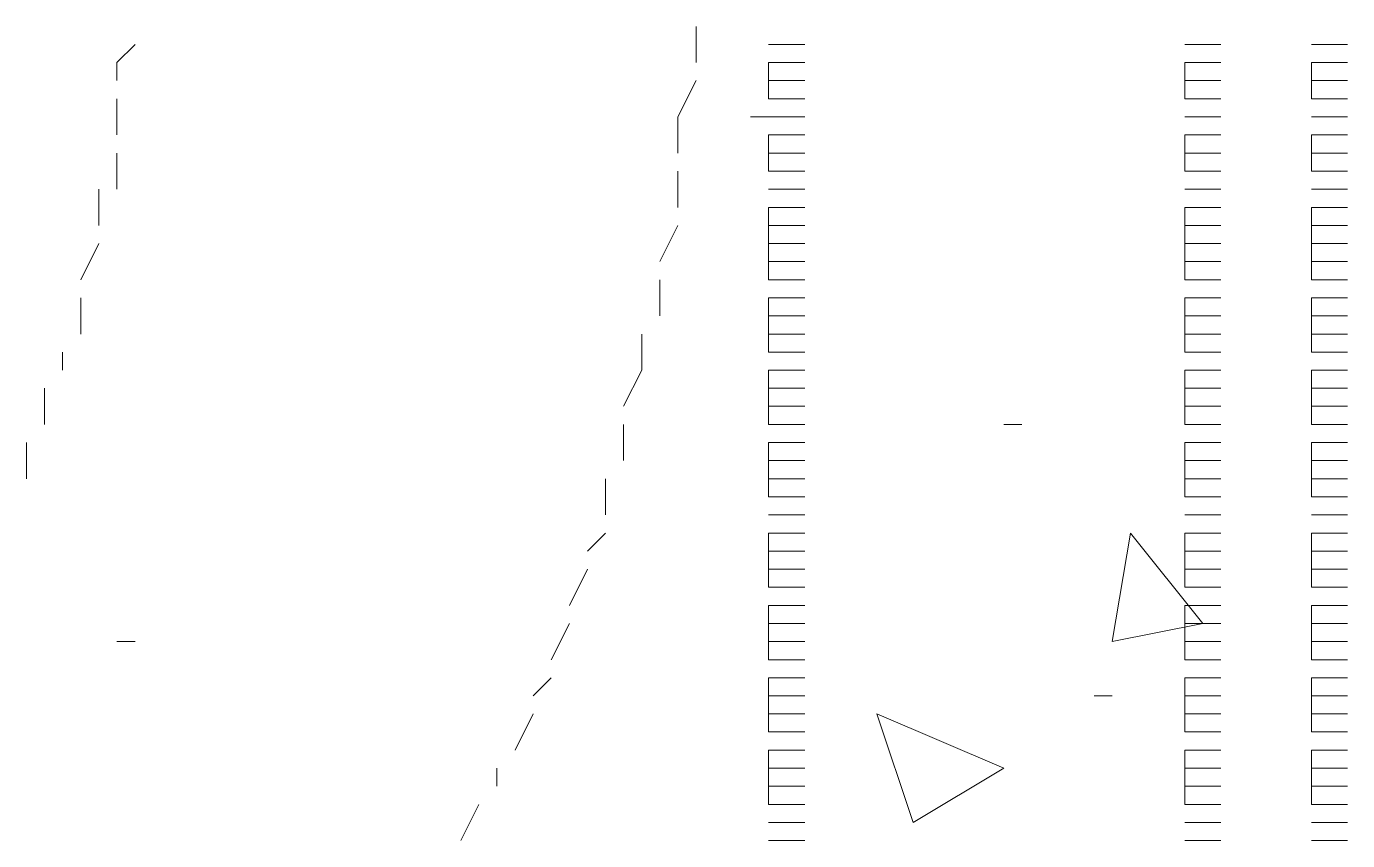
# Model space of a CAD drawing. Header units: inches. Extents: x 0.2 to 10.8, y 0.5 to 8.
# Drawn here: x 9.075 to 9.1967, y 4.5517 to 4.6267 of the extents above; entities that cross this region are included whole.
import ezdxf

# ---------------------------------------------------------------- set-up
doc = ezdxf.new("R2010")
doc.units = ezdxf.units.IN
doc.header["$MEASUREMENT"] = 0
doc.layers.add('PDF_Geometry', color=7, linetype='Continuous')

msp = doc.modelspace()

# ---------------------------------------------------------------- linework, layer by layer
at = {"layer": 'PDF_Geometry', "lineweight": 9}
for points in [[(9.13667, 4.62333), (9.13667, 4.62667)], [(9.08333, 4.62167), (9.08333, 4.62333), (9.085, 4.625)], [(9.14333, 4.625), (9.145, 4.625)], [(9.14333, 4.625), (9.145, 4.625)], [(9.14333, 4.625), (9.145, 4.625)], [(9.145, 4.625), (9.14667, 4.625)], [(9.145, 4.625), (9.14667, 4.625)], [(9.145, 4.625), (9.14667, 4.625)], [(9.18167, 4.625), (9.18333, 4.625)], [(9.18167, 4.625), (9.18333, 4.625)], [(9.18167, 4.625), (9.18333, 4.625)], [(9.18333, 4.625), (9.185, 4.625)], [(9.18333, 4.625), (9.185, 4.625)], [(9.18333, 4.625), (9.185, 4.625)], [(9.19333, 4.625), (9.195, 4.625)], [(9.19333, 4.625), (9.195, 4.625)], [(9.19333, 4.625), (9.195, 4.625)], [(9.195, 4.625), (9.19667, 4.625)], [(9.195, 4.625), (9.19667, 4.625)], [(9.195, 4.625), (9.19667, 4.625)], [(9.14333, 4.62333), (9.145, 4.62333)], [(9.14333, 4.62333), (9.14333, 4.62167)], [(9.14333, 4.62333), (9.145, 4.62333)], [(9.145, 4.62333), (9.14667, 4.62333)], [(9.145, 4.62333), (9.14667, 4.62333)], [(9.18167, 4.62333), (9.18333, 4.62333)], [(9.18167, 4.62333), (9.18167, 4.62167)], [(9.18167, 4.62333), (9.18333, 4.62333)], [(9.18333, 4.62333), (9.185, 4.62333)], [(9.18333, 4.62333), (9.185, 4.62333)], [(9.19333, 4.62333), (9.195, 4.62333)], [(9.19333, 4.62333), (9.19333, 4.62167)], [(9.19333, 4.62333), (9.195, 4.62333)], [(9.195, 4.62333), (9.19667, 4.62333)], [(9.195, 4.62333), (9.19667, 4.62333)], [(9.135, 4.61833), (9.13667, 4.62167)], [(9.14333, 4.62167), (9.145, 4.62167)], [(9.14333, 4.62167), (9.14333, 4.62)], [(9.14333, 4.62167), (9.145, 4.62167)], [(9.145, 4.62167), (9.14667, 4.62167)], [(9.145, 4.62167), (9.14667, 4.62167)], [(9.18167, 4.62167), (9.18333, 4.62167)], [(9.18167, 4.62167), (9.18167, 4.62)], [(9.18167, 4.62167), (9.18333, 4.62167)], [(9.18333, 4.62167), (9.185, 4.62167)], [(9.18333, 4.62167), (9.185, 4.62167)], [(9.19333, 4.62167), (9.195, 4.62167)], [(9.19333, 4.62167), (9.19333, 4.62)], [(9.19333, 4.62167), (9.195, 4.62167)], [(9.195, 4.62167), (9.19667, 4.62167)], [(9.195, 4.62167), (9.19667, 4.62167)], [(9.08333, 4.61667), (9.08333, 4.62)], [(9.14333, 4.62), (9.145, 4.62)], [(9.14333, 4.62), (9.145, 4.62)], [(9.14333, 4.62), (9.145, 4.62)], [(9.145, 4.62), (9.14667, 4.62)], [(9.145, 4.62), (9.14667, 4.62)], [(9.145, 4.62), (9.14667, 4.62)], [(9.18167, 4.62), (9.18333, 4.62)], [(9.18167, 4.62), (9.18333, 4.62)], [(9.18167, 4.62), (9.18333, 4.62)], [(9.18333, 4.62), (9.185, 4.62)], [(9.18333, 4.62), (9.185, 4.62)], [(9.18333, 4.62), (9.185, 4.62)], [(9.19333, 4.62), (9.195, 4.62)], [(9.19333, 4.62), (9.195, 4.62)], [(9.19333, 4.62), (9.195, 4.62)], [(9.195, 4.62), (9.19667, 4.62)], [(9.195, 4.62), (9.19667, 4.62)], [(9.195, 4.62), (9.19667, 4.62)], [(9.135, 4.615), (9.135, 4.61833)], [(9.14333, 4.61833), (9.145, 4.61833)], [(9.14333, 4.61833), (9.145, 4.61833)], [(9.14333, 4.61833), (9.145, 4.61833)], [(9.145, 4.61833), (9.14667, 4.61833)], [(9.145, 4.61833), (9.14667, 4.61833)], [(9.145, 4.61833), (9.14667, 4.61833)], [(9.18167, 4.61833), (9.18333, 4.61833)], [(9.18167, 4.61833), (9.18333, 4.61833)], [(9.18167, 4.61833), (9.18333, 4.61833)], [(9.18333, 4.61833), (9.185, 4.61833)], [(9.18333, 4.61833), (9.185, 4.61833)], [(9.18333, 4.61833), (9.185, 4.61833)], [(9.19333, 4.61833), (9.195, 4.61833)], [(9.19333, 4.61833), (9.195, 4.61833)], [(9.19333, 4.61833), (9.195, 4.61833)], [(9.195, 4.61833), (9.19667, 4.61833)], [(9.195, 4.61833), (9.19667, 4.61833)], [(9.195, 4.61833), (9.19667, 4.61833)], [(9.14333, 4.61667), (9.145, 4.61667)], [(9.14333, 4.61667), (9.14333, 4.615)], [(9.14333, 4.61667), (9.145, 4.61667)], [(9.145, 4.61667), (9.14667, 4.61667)], [(9.145, 4.61667), (9.14667, 4.61667)], [(9.18167, 4.61667), (9.18333, 4.61667)], [(9.18167, 4.61667), (9.18167, 4.615)], [(9.18167, 4.61667), (9.18333, 4.61667)], [(9.18333, 4.61667), (9.185, 4.61667)], [(9.18333, 4.61667), (9.185, 4.61667)], [(9.19333, 4.61667), (9.195, 4.61667)], [(9.19333, 4.61667), (9.19333, 4.615)], [(9.19333, 4.61667), (9.195, 4.61667)], [(9.195, 4.61667), (9.19667, 4.61667)], [(9.195, 4.61667), (9.19667, 4.61667)], [(9.08333, 4.61167), (9.08333, 4.61333), (9.08333, 4.615)], [(9.14333, 4.615), (9.145, 4.615)], [(9.14333, 4.615), (9.14333, 4.61333)], [(9.14333, 4.615), (9.145, 4.615)], [(9.145, 4.615), (9.14667, 4.615)], [(9.145, 4.615), (9.14667, 4.615)], [(9.18167, 4.615), (9.18333, 4.615)], [(9.18167, 4.615), (9.18167, 4.61333)], [(9.18167, 4.615), (9.18333, 4.615)], [(9.18333, 4.615), (9.185, 4.615)], [(9.18333, 4.615), (9.185, 4.615)], [(9.19333, 4.615), (9.195, 4.615)], [(9.19333, 4.615), (9.19333, 4.61333)], [(9.19333, 4.615), (9.195, 4.615)], [(9.195, 4.615), (9.19667, 4.615)], [(9.195, 4.615), (9.19667, 4.615)], [(9.135, 4.61), (9.135, 4.61333)], [(9.14333, 4.61333), (9.145, 4.61333)], [(9.14333, 4.61333), (9.145, 4.61333)], [(9.14333, 4.61333), (9.145, 4.61333)], [(9.145, 4.61333), (9.14667, 4.61333)], [(9.145, 4.61333), (9.14667, 4.61333)], [(9.145, 4.61333), (9.14667, 4.61333)], [(9.18167, 4.61333), (9.18333, 4.61333)], [(9.18167, 4.61333), (9.18333, 4.61333)], [(9.18167, 4.61333), (9.18333, 4.61333)], [(9.18333, 4.61333), (9.185, 4.61333)], [(9.18333, 4.61333), (9.185, 4.61333)], [(9.18333, 4.61333), (9.185, 4.61333)], [(9.19333, 4.61333), (9.195, 4.61333)], [(9.19333, 4.61333), (9.195, 4.61333)], [(9.19333, 4.61333), (9.195, 4.61333)], [(9.195, 4.61333), (9.19667, 4.61333)], [(9.195, 4.61333), (9.19667, 4.61333)], [(9.195, 4.61333), (9.19667, 4.61333)], [(9.08167, 4.60833), (9.08167, 4.61167)], [(9.14333, 4.61167), (9.145, 4.61167)], [(9.14333, 4.61167), (9.145, 4.61167)], [(9.14333, 4.61167), (9.145, 4.61167)], [(9.145, 4.61167), (9.14667, 4.61167)], [(9.145, 4.61167), (9.14667, 4.61167)], [(9.145, 4.61167), (9.14667, 4.61167)], [(9.18167, 4.61167), (9.18333, 4.61167)], [(9.18167, 4.61167), (9.18333, 4.61167)], [(9.18167, 4.61167), (9.18333, 4.61167)], [(9.18333, 4.61167), (9.185, 4.61167)], [(9.18333, 4.61167), (9.185, 4.61167)], [(9.18333, 4.61167), (9.185, 4.61167)], [(9.19333, 4.61167), (9.195, 4.61167)], [(9.19333, 4.61167), (9.195, 4.61167)], [(9.19333, 4.61167), (9.195, 4.61167)], [(9.195, 4.61167), (9.19667, 4.61167)], [(9.195, 4.61167), (9.19667, 4.61167)], [(9.195, 4.61167), (9.19667, 4.61167)], [(9.14333, 4.61), (9.145, 4.61)], [(9.14333, 4.61), (9.14333, 4.60833)], [(9.14333, 4.61), (9.145, 4.61)], [(9.145, 4.61), (9.14667, 4.61)], [(9.145, 4.61), (9.14667, 4.61)], [(9.18167, 4.61), (9.18333, 4.61)], [(9.18167, 4.61), (9.18167, 4.60833)], [(9.18167, 4.61), (9.18333, 4.61)], [(9.18333, 4.61), (9.185, 4.61)], [(9.18333, 4.61), (9.185, 4.61)], [(9.19333, 4.61), (9.195, 4.61)], [(9.19333, 4.61), (9.19333, 4.60833)], [(9.19333, 4.61), (9.195, 4.61)], [(9.195, 4.61), (9.19667, 4.61)], [(9.195, 4.61), (9.19667, 4.61)], [(9.13333, 4.605), (9.135, 4.60833)], [(9.14333, 4.60833), (9.145, 4.60833)], [(9.14333, 4.60833), (9.14333, 4.60667)], [(9.14333, 4.60833), (9.145, 4.60833)], [(9.145, 4.60833), (9.14667, 4.60833)], [(9.145, 4.60833), (9.14667, 4.60833)], [(9.18167, 4.60833), (9.18333, 4.60833)], [(9.18167, 4.60833), (9.18167, 4.60667)], [(9.18167, 4.60833), (9.18333, 4.60833)], [(9.18333, 4.60833), (9.185, 4.60833)], [(9.18333, 4.60833), (9.185, 4.60833)], [(9.19333, 4.60833), (9.195, 4.60833)], [(9.19333, 4.60833), (9.19333, 4.60667)], [(9.19333, 4.60833), (9.195, 4.60833)], [(9.195, 4.60833), (9.19667, 4.60833)], [(9.195, 4.60833), (9.19667, 4.60833)], [(9.08, 4.60333), (9.08167, 4.60667)], [(9.14333, 4.60667), (9.145, 4.60667)], [(9.14333, 4.60667), (9.14333, 4.605)], [(9.14333, 4.60667), (9.145, 4.60667)], [(9.145, 4.60667), (9.14667, 4.60667)], [(9.145, 4.60667), (9.14667, 4.60667)], [(9.18167, 4.60667), (9.18333, 4.60667)], [(9.18167, 4.60667), (9.18167, 4.605)], [(9.18167, 4.60667), (9.18333, 4.60667)], [(9.18333, 4.60667), (9.185, 4.60667)], [(9.18333, 4.60667), (9.185, 4.60667)], [(9.19333, 4.60667), (9.195, 4.60667)], [(9.19333, 4.60667), (9.19333, 4.605)], [(9.19333, 4.60667), (9.195, 4.60667)], [(9.195, 4.60667), (9.19667, 4.60667)], [(9.195, 4.60667), (9.19667, 4.60667)], [(9.14333, 4.605), (9.145, 4.605)], [(9.14333, 4.605), (9.14333, 4.60333)], [(9.14333, 4.605), (9.145, 4.605)], [(9.145, 4.605), (9.14667, 4.605)], [(9.145, 4.605), (9.14667, 4.605)], [(9.18167, 4.605), (9.18333, 4.605)], [(9.18167, 4.605), (9.18167, 4.60333)], [(9.18167, 4.605), (9.18333, 4.605)], [(9.18333, 4.605), (9.185, 4.605)], [(9.18333, 4.605), (9.185, 4.605)], [(9.19333, 4.605), (9.195, 4.605)], [(9.19333, 4.605), (9.19333, 4.60333)], [(9.19333, 4.605), (9.195, 4.605)], [(9.195, 4.605), (9.19667, 4.605)], [(9.195, 4.605), (9.19667, 4.605)], [(9.13333, 4.6), (9.13333, 4.60333)], [(9.14333, 4.60333), (9.145, 4.60333)], [(9.14333, 4.60333), (9.145, 4.60333)], [(9.145, 4.60333), (9.14667, 4.60333)], [(9.145, 4.60333), (9.14667, 4.60333)], [(9.18167, 4.60333), (9.18333, 4.60333)], [(9.18167, 4.60333), (9.18333, 4.60333)], [(9.18333, 4.60333), (9.185, 4.60333)], [(9.18333, 4.60333), (9.185, 4.60333)], [(9.19333, 4.60333), (9.195, 4.60333)], [(9.19333, 4.60333), (9.195, 4.60333)], [(9.195, 4.60333), (9.19667, 4.60333)], [(9.195, 4.60333), (9.19667, 4.60333)], [(9.08, 4.59833), (9.08, 4.60167)], [(9.14333, 4.60167), (9.145, 4.60167)], [(9.14333, 4.60167), (9.14333, 4.6)], [(9.14333, 4.60167), (9.145, 4.60167)], [(9.145, 4.60167), (9.14667, 4.60167)], [(9.145, 4.60167), (9.14667, 4.60167)], [(9.18167, 4.60167), (9.18333, 4.60167)], [(9.18167, 4.60167), (9.18167, 4.6)], [(9.18167, 4.60167), (9.18333, 4.60167)], [(9.18333, 4.60167), (9.185, 4.60167)], [(9.18333, 4.60167), (9.185, 4.60167)], [(9.19333, 4.60167), (9.195, 4.60167)], [(9.19333, 4.60167), (9.19333, 4.6)], [(9.19333, 4.60167), (9.195, 4.60167)], [(9.195, 4.60167), (9.19667, 4.60167)], [(9.195, 4.60167), (9.19667, 4.60167)], [(9.14333, 4.6), (9.145, 4.6)], [(9.14333, 4.6), (9.14333, 4.59833)], [(9.14333, 4.6), (9.145, 4.6)], [(9.145, 4.6), (9.14667, 4.6)], [(9.145, 4.6), (9.14667, 4.6)], [(9.18167, 4.6), (9.18333, 4.6)], [(9.18167, 4.6), (9.18167, 4.59833)], [(9.18167, 4.6), (9.18333, 4.6)], [(9.18333, 4.6), (9.185, 4.6)], [(9.18333, 4.6), (9.185, 4.6)], [(9.19333, 4.6), (9.195, 4.6)], [(9.19333, 4.6), (9.19333, 4.59833)], [(9.19333, 4.6), (9.195, 4.6)], [(9.195, 4.6), (9.19667, 4.6)], [(9.195, 4.6), (9.19667, 4.6)], [(9.13167, 4.595), (9.13167, 4.59667), (9.13167, 4.59833)], [(9.14333, 4.59833), (9.145, 4.59833)], [(9.14333, 4.59833), (9.14333, 4.59667)], [(9.14333, 4.59833), (9.145, 4.59833)], [(9.145, 4.59833), (9.14667, 4.59833)], [(9.145, 4.59833), (9.14667, 4.59833)], [(9.18167, 4.59833), (9.18333, 4.59833)], [(9.18167, 4.59833), (9.18167, 4.59667)], [(9.18167, 4.59833), (9.18333, 4.59833)], [(9.18333, 4.59833), (9.185, 4.59833)], [(9.18333, 4.59833), (9.185, 4.59833)], [(9.19333, 4.59833), (9.195, 4.59833)], [(9.19333, 4.59833), (9.19333, 4.59667)], [(9.19333, 4.59833), (9.195, 4.59833)], [(9.195, 4.59833), (9.19667, 4.59833)], [(9.195, 4.59833), (9.19667, 4.59833)], [(9.07833, 4.595), (9.07833, 4.59667)], [(9.14333, 4.59667), (9.145, 4.59667)], [(9.14333, 4.59667), (9.145, 4.59667)], [(9.145, 4.59667), (9.14667, 4.59667)], [(9.145, 4.59667), (9.14667, 4.59667)], [(9.18167, 4.59667), (9.18333, 4.59667)], [(9.18167, 4.59667), (9.18333, 4.59667)], [(9.18333, 4.59667), (9.185, 4.59667)], [(9.18333, 4.59667), (9.185, 4.59667)], [(9.19333, 4.59667), (9.195, 4.59667)], [(9.19333, 4.59667), (9.195, 4.59667)], [(9.195, 4.59667), (9.19667, 4.59667)], [(9.195, 4.59667), (9.19667, 4.59667)], [(9.13, 4.59167), (9.13167, 4.595)], [(9.14333, 4.595), (9.145, 4.595)], [(9.14333, 4.595), (9.14333, 4.59333)], [(9.14333, 4.595), (9.145, 4.595)], [(9.145, 4.595), (9.14667, 4.595)], [(9.145, 4.595), (9.14667, 4.595)], [(9.18167, 4.595), (9.18333, 4.595)], [(9.18167, 4.595), (9.18167, 4.59333)], [(9.18167, 4.595), (9.18333, 4.595)], [(9.18333, 4.595), (9.185, 4.595)], [(9.18333, 4.595), (9.185, 4.595)], [(9.19333, 4.595), (9.195, 4.595)], [(9.19333, 4.595), (9.19333, 4.59333)], [(9.19333, 4.595), (9.195, 4.595)], [(9.195, 4.595), (9.19667, 4.595)], [(9.195, 4.595), (9.19667, 4.595)], [(9.07667, 4.59), (9.07667, 4.59167), (9.07667, 4.59333)], [(9.14333, 4.59333), (9.145, 4.59333)], [(9.14333, 4.59333), (9.14333, 4.59167)], [(9.14333, 4.59333), (9.145, 4.59333)], [(9.145, 4.59333), (9.14667, 4.59333)], [(9.145, 4.59333), (9.14667, 4.59333)], [(9.18167, 4.59333), (9.18333, 4.59333)], [(9.18167, 4.59333), (9.18167, 4.59167)], [(9.18167, 4.59333), (9.18333, 4.59333)], [(9.18333, 4.59333), (9.185, 4.59333)], [(9.18333, 4.59333), (9.185, 4.59333)], [(9.19333, 4.59333), (9.195, 4.59333)], [(9.19333, 4.59333), (9.19333, 4.59167)], [(9.19333, 4.59333), (9.195, 4.59333)], [(9.195, 4.59333), (9.19667, 4.59333)], [(9.195, 4.59333), (9.19667, 4.59333)], [(9.14333, 4.59167), (9.145, 4.59167)], [(9.14333, 4.59167), (9.14333, 4.59)], [(9.14333, 4.59167), (9.145, 4.59167)], [(9.145, 4.59167), (9.14667, 4.59167)], [(9.145, 4.59167), (9.14667, 4.59167)], [(9.18167, 4.59167), (9.18333, 4.59167)], [(9.18167, 4.59167), (9.18167, 4.59)], [(9.18167, 4.59167), (9.18333, 4.59167)], [(9.18333, 4.59167), (9.185, 4.59167)], [(9.18333, 4.59167), (9.185, 4.59167)], [(9.19333, 4.59167), (9.195, 4.59167)], [(9.19333, 4.59167), (9.19333, 4.59)], [(9.19333, 4.59167), (9.195, 4.59167)], [(9.195, 4.59167), (9.19667, 4.59167)], [(9.195, 4.59167), (9.19667, 4.59167)], [(9.13, 4.58667), (9.13, 4.59)], [(9.14333, 4.59), (9.145, 4.59)], [(9.14333, 4.59), (9.145, 4.59)], [(9.145, 4.59), (9.14667, 4.59)], [(9.145, 4.59), (9.14667, 4.59)], [(9.18167, 4.59), (9.18333, 4.59)], [(9.18167, 4.59), (9.18333, 4.59)], [(9.18333, 4.59), (9.185, 4.59)], [(9.18333, 4.59), (9.185, 4.59)], [(9.19333, 4.59), (9.195, 4.59)], [(9.19333, 4.59), (9.195, 4.59)], [(9.195, 4.59), (9.19667, 4.59)], [(9.195, 4.59), (9.19667, 4.59)], [(9.075, 4.585), (9.075, 4.58833)], [(9.14333, 4.58833), (9.145, 4.58833)], [(9.14333, 4.58833), (9.14333, 4.58667)], [(9.14333, 4.58833), (9.145, 4.58833)], [(9.145, 4.58833), (9.14667, 4.58833)], [(9.145, 4.58833), (9.14667, 4.58833)], [(9.18167, 4.58833), (9.18333, 4.58833)], [(9.18167, 4.58833), (9.18167, 4.58667)], [(9.18167, 4.58833), (9.18333, 4.58833)], [(9.18333, 4.58833), (9.185, 4.58833)], [(9.18333, 4.58833), (9.185, 4.58833)], [(9.19333, 4.58833), (9.195, 4.58833)], [(9.19333, 4.58833), (9.19333, 4.58667)], [(9.19333, 4.58833), (9.195, 4.58833)], [(9.195, 4.58833), (9.19667, 4.58833)], [(9.195, 4.58833), (9.19667, 4.58833)], [(9.14333, 4.58667), (9.145, 4.58667)], [(9.14333, 4.58667), (9.14333, 4.585)], [(9.14333, 4.58667), (9.145, 4.58667)], [(9.145, 4.58667), (9.14667, 4.58667)], [(9.145, 4.58667), (9.14667, 4.58667)], [(9.18167, 4.58667), (9.18333, 4.58667)], [(9.18167, 4.58667), (9.18167, 4.585)], [(9.18167, 4.58667), (9.18333, 4.58667)], [(9.18333, 4.58667), (9.185, 4.58667)], [(9.18333, 4.58667), (9.185, 4.58667)], [(9.19333, 4.58667), (9.195, 4.58667)], [(9.19333, 4.58667), (9.19333, 4.585)], [(9.19333, 4.58667), (9.195, 4.58667)], [(9.195, 4.58667), (9.19667, 4.58667)], [(9.195, 4.58667), (9.19667, 4.58667)], [(9.12833, 4.58167), (9.12833, 4.58333), (9.12833, 4.585)], [(9.14333, 4.585), (9.145, 4.585)], [(9.14333, 4.585), (9.14333, 4.58333)], [(9.14333, 4.585), (9.145, 4.585)], [(9.145, 4.585), (9.14667, 4.585)], [(9.145, 4.585), (9.14667, 4.585)], [(9.18167, 4.585), (9.18333, 4.585)], [(9.18167, 4.585), (9.18167, 4.58333)], [(9.18167, 4.585), (9.18333, 4.585)], [(9.18333, 4.585), (9.185, 4.585)], [(9.18333, 4.585), (9.185, 4.585)], [(9.19333, 4.585), (9.195, 4.585)], [(9.19333, 4.585), (9.19333, 4.58333)], [(9.19333, 4.585), (9.195, 4.585)], [(9.195, 4.585), (9.19667, 4.585)], [(9.195, 4.585), (9.19667, 4.585)], [(9.14333, 4.58333), (9.145, 4.58333)], [(9.14333, 4.58333), (9.145, 4.58333)], [(9.14333, 4.58333), (9.145, 4.58333)], [(9.145, 4.58333), (9.14667, 4.58333)], [(9.145, 4.58333), (9.14667, 4.58333)], [(9.145, 4.58333), (9.14667, 4.58333)], [(9.18167, 4.58333), (9.18333, 4.58333)], [(9.18167, 4.58333), (9.18333, 4.58333)], [(9.18167, 4.58333), (9.18333, 4.58333)], [(9.18333, 4.58333), (9.185, 4.58333)], [(9.18333, 4.58333), (9.185, 4.58333)], [(9.18333, 4.58333), (9.185, 4.58333)], [(9.19333, 4.58333), (9.195, 4.58333)], [(9.19333, 4.58333), (9.195, 4.58333)], [(9.19333, 4.58333), (9.195, 4.58333)], [(9.195, 4.58333), (9.19667, 4.58333)], [(9.195, 4.58333), (9.19667, 4.58333)], [(9.195, 4.58333), (9.19667, 4.58333)], [(9.14333, 4.58167), (9.145, 4.58167)], [(9.14333, 4.58167), (9.145, 4.58167)], [(9.14333, 4.58167), (9.145, 4.58167)], [(9.145, 4.58167), (9.14667, 4.58167)], [(9.145, 4.58167), (9.14667, 4.58167)], [(9.145, 4.58167), (9.14667, 4.58167)], [(9.18167, 4.58167), (9.18333, 4.58167)], [(9.18167, 4.58167), (9.18333, 4.58167)], [(9.18167, 4.58167), (9.18333, 4.58167)], [(9.18333, 4.58167), (9.185, 4.58167)], [(9.18333, 4.58167), (9.185, 4.58167)], [(9.18333, 4.58167), (9.185, 4.58167)], [(9.19333, 4.58167), (9.195, 4.58167)], [(9.19333, 4.58167), (9.195, 4.58167)], [(9.19333, 4.58167), (9.195, 4.58167)], [(9.195, 4.58167), (9.19667, 4.58167)], [(9.195, 4.58167), (9.19667, 4.58167)], [(9.195, 4.58167), (9.19667, 4.58167)], [(9.12667, 4.57833), (9.12833, 4.58)], [(9.14333, 4.58), (9.145, 4.58)], [(9.14333, 4.58), (9.14333, 4.57833)], [(9.14333, 4.58), (9.145, 4.58)], [(9.145, 4.58), (9.14667, 4.58)], [(9.145, 4.58), (9.14667, 4.58)], [(9.18167, 4.58), (9.18333, 4.58)], [(9.18167, 4.58), (9.18167, 4.57833)], [(9.18167, 4.58), (9.18333, 4.58)], [(9.18333, 4.58), (9.185, 4.58)], [(9.18333, 4.58), (9.185, 4.58)], [(9.19333, 4.58), (9.195, 4.58)], [(9.19333, 4.58), (9.19333, 4.57833)], [(9.19333, 4.58), (9.195, 4.58)], [(9.195, 4.58), (9.19667, 4.58)], [(9.195, 4.58), (9.19667, 4.58)], [(9.14333, 4.57833), (9.145, 4.57833)], [(9.14333, 4.57833), (9.14333, 4.57667)], [(9.14333, 4.57833), (9.145, 4.57833)], [(9.145, 4.57833), (9.14667, 4.57833)], [(9.145, 4.57833), (9.14667, 4.57833)], [(9.18167, 4.57833), (9.18333, 4.57833)], [(9.18167, 4.57833), (9.18167, 4.57667)], [(9.18167, 4.57833), (9.18333, 4.57833)], [(9.18333, 4.57833), (9.185, 4.57833)], [(9.18333, 4.57833), (9.185, 4.57833)], [(9.19333, 4.57833), (9.195, 4.57833)], [(9.19333, 4.57833), (9.19333, 4.57667)], [(9.19333, 4.57833), (9.195, 4.57833)], [(9.195, 4.57833), (9.19667, 4.57833)], [(9.195, 4.57833), (9.19667, 4.57833)], [(9.125, 4.57333), (9.12667, 4.57667)], [(9.14333, 4.57667), (9.145, 4.57667)], [(9.14333, 4.57667), (9.14333, 4.575)], [(9.14333, 4.57667), (9.145, 4.57667)], [(9.145, 4.57667), (9.14667, 4.57667)], [(9.145, 4.57667), (9.14667, 4.57667)], [(9.18167, 4.57667), (9.18333, 4.57667)], [(9.18167, 4.57667), (9.18167, 4.575)], [(9.18167, 4.57667), (9.18333, 4.57667)], [(9.18333, 4.57667), (9.185, 4.57667)], [(9.18333, 4.57667), (9.185, 4.57667)], [(9.19333, 4.57667), (9.195, 4.57667)], [(9.19333, 4.57667), (9.19333, 4.575)], [(9.19333, 4.57667), (9.195, 4.57667)], [(9.195, 4.57667), (9.19667, 4.57667)], [(9.195, 4.57667), (9.19667, 4.57667)], [(9.14333, 4.575), (9.145, 4.575)], [(9.14333, 4.575), (9.145, 4.575)], [(9.145, 4.575), (9.14667, 4.575)], [(9.145, 4.575), (9.14667, 4.575)], [(9.18167, 4.575), (9.18333, 4.575)], [(9.18167, 4.575), (9.18333, 4.575)], [(9.18333, 4.575), (9.185, 4.575)], [(9.18333, 4.575), (9.185, 4.575)], [(9.19333, 4.575), (9.195, 4.575)], [(9.19333, 4.575), (9.195, 4.575)], [(9.195, 4.575), (9.19667, 4.575)], [(9.195, 4.575), (9.19667, 4.575)], [(9.14333, 4.57333), (9.145, 4.57333)], [(9.14333, 4.57333), (9.14333, 4.57167)], [(9.14333, 4.57333), (9.145, 4.57333)], [(9.145, 4.57333), (9.14667, 4.57333)], [(9.145, 4.57333), (9.14667, 4.57333)], [(9.18167, 4.57333), (9.18333, 4.57333)], [(9.18167, 4.57333), (9.18167, 4.57167)], [(9.18167, 4.57333), (9.18333, 4.57333)], [(9.18333, 4.57333), (9.185, 4.57333)], [(9.18333, 4.57333), (9.185, 4.57333)], [(9.19333, 4.57333), (9.195, 4.57333)], [(9.19333, 4.57333), (9.19333, 4.57167)], [(9.19333, 4.57333), (9.195, 4.57333)], [(9.195, 4.57333), (9.19667, 4.57333)], [(9.195, 4.57333), (9.19667, 4.57333)], [(9.12333, 4.56833), (9.125, 4.57167)], [(9.14333, 4.57167), (9.145, 4.57167)], [(9.14333, 4.57167), (9.14333, 4.57)], [(9.14333, 4.57167), (9.145, 4.57167)], [(9.145, 4.57167), (9.14667, 4.57167)], [(9.145, 4.57167), (9.14667, 4.57167)], [(9.18167, 4.57167), (9.18333, 4.57167)], [(9.18167, 4.57167), (9.18167, 4.57)], [(9.18167, 4.57167), (9.18333, 4.57167)], [(9.18333, 4.57167), (9.185, 4.57167)], [(9.18333, 4.57167), (9.185, 4.57167)], [(9.19333, 4.57167), (9.195, 4.57167)], [(9.19333, 4.57167), (9.19333, 4.57)], [(9.19333, 4.57167), (9.195, 4.57167)], [(9.195, 4.57167), (9.19667, 4.57167)], [(9.195, 4.57167), (9.19667, 4.57167)], [(9.14333, 4.57), (9.145, 4.57)], [(9.14333, 4.57), (9.14333, 4.56833)], [(9.14333, 4.57), (9.145, 4.57)], [(9.145, 4.57), (9.14667, 4.57)], [(9.145, 4.57), (9.14667, 4.57)], [(9.18167, 4.57), (9.18333, 4.57)], [(9.18167, 4.57), (9.18167, 4.56833)], [(9.18167, 4.57), (9.18333, 4.57)], [(9.18333, 4.57), (9.185, 4.57)], [(9.18333, 4.57), (9.185, 4.57)], [(9.19333, 4.57), (9.195, 4.57)], [(9.19333, 4.57), (9.19333, 4.56833)], [(9.19333, 4.57), (9.195, 4.57)], [(9.195, 4.57), (9.19667, 4.57)], [(9.195, 4.57), (9.19667, 4.57)], [(9.14333, 4.56833), (9.145, 4.56833)], [(9.14333, 4.56833), (9.145, 4.56833)], [(9.145, 4.56833), (9.14667, 4.56833)], [(9.145, 4.56833), (9.14667, 4.56833)], [(9.18167, 4.56833), (9.18333, 4.56833)], [(9.18167, 4.56833), (9.18333, 4.56833)], [(9.18333, 4.56833), (9.185, 4.56833)], [(9.18333, 4.56833), (9.185, 4.56833)], [(9.19333, 4.56833), (9.195, 4.56833)], [(9.19333, 4.56833), (9.195, 4.56833)], [(9.195, 4.56833), (9.19667, 4.56833)], [(9.195, 4.56833), (9.19667, 4.56833)], [(9.12167, 4.565), (9.12333, 4.56667)], [(9.14333, 4.56667), (9.145, 4.56667)], [(9.14333, 4.56667), (9.14333, 4.565)], [(9.14333, 4.56667), (9.145, 4.56667)], [(9.145, 4.56667), (9.14667, 4.56667)], [(9.145, 4.56667), (9.14667, 4.56667)], [(9.18167, 4.56667), (9.18333, 4.56667)], [(9.18167, 4.56667), (9.18167, 4.565)], [(9.18167, 4.56667), (9.18333, 4.56667)], [(9.18333, 4.56667), (9.185, 4.56667)], [(9.18333, 4.56667), (9.185, 4.56667)], [(9.19333, 4.56667), (9.195, 4.56667)], [(9.19333, 4.56667), (9.19333, 4.565)], [(9.19333, 4.56667), (9.195, 4.56667)], [(9.195, 4.56667), (9.19667, 4.56667)], [(9.195, 4.56667), (9.19667, 4.56667)], [(9.14333, 4.565), (9.145, 4.565)], [(9.14333, 4.565), (9.14333, 4.56333)], [(9.14333, 4.565), (9.145, 4.565)], [(9.145, 4.565), (9.14667, 4.565)], [(9.145, 4.565), (9.14667, 4.565)], [(9.18167, 4.565), (9.18333, 4.565)], [(9.18167, 4.565), (9.18167, 4.56333)], [(9.18167, 4.565), (9.18333, 4.565)], [(9.18333, 4.565), (9.185, 4.565)], [(9.18333, 4.565), (9.185, 4.565)], [(9.19333, 4.565), (9.195, 4.565)], [(9.19333, 4.565), (9.19333, 4.56333)], [(9.19333, 4.565), (9.195, 4.565)], [(9.195, 4.565), (9.19667, 4.565)], [(9.195, 4.565), (9.19667, 4.565)], [(9.12, 4.56), (9.12167, 4.56333)], [(9.14333, 4.56333), (9.145, 4.56333)], [(9.14333, 4.56333), (9.14333, 4.56167)], [(9.14333, 4.56333), (9.145, 4.56333)], [(9.145, 4.56333), (9.14667, 4.56333)], [(9.145, 4.56333), (9.14667, 4.56333)], [(9.18167, 4.56333), (9.18333, 4.56333)], [(9.18167, 4.56333), (9.18167, 4.56167)], [(9.18167, 4.56333), (9.18333, 4.56333)], [(9.18333, 4.56333), (9.185, 4.56333)], [(9.18333, 4.56333), (9.185, 4.56333)], [(9.19333, 4.56333), (9.195, 4.56333)], [(9.19333, 4.56333), (9.19333, 4.56167)], [(9.19333, 4.56333), (9.195, 4.56333)], [(9.195, 4.56333), (9.19667, 4.56333)], [(9.195, 4.56333), (9.19667, 4.56333)], [(9.14333, 4.56167), (9.145, 4.56167)], [(9.14333, 4.56167), (9.145, 4.56167)], [(9.145, 4.56167), (9.14667, 4.56167)], [(9.145, 4.56167), (9.14667, 4.56167)], [(9.18167, 4.56167), (9.18333, 4.56167)], [(9.18167, 4.56167), (9.18333, 4.56167)], [(9.18333, 4.56167), (9.185, 4.56167)], [(9.18333, 4.56167), (9.185, 4.56167)], [(9.19333, 4.56167), (9.195, 4.56167)], [(9.19333, 4.56167), (9.195, 4.56167)], [(9.195, 4.56167), (9.19667, 4.56167)], [(9.195, 4.56167), (9.19667, 4.56167)], [(9.14333, 4.56), (9.145, 4.56)], [(9.14333, 4.56), (9.14333, 4.55833)], [(9.14333, 4.56), (9.145, 4.56)], [(9.145, 4.56), (9.14667, 4.56)], [(9.145, 4.56), (9.14667, 4.56)], [(9.18167, 4.56), (9.18333, 4.56)], [(9.18167, 4.56), (9.18167, 4.55833)], [(9.18167, 4.56), (9.18333, 4.56)], [(9.18333, 4.56), (9.185, 4.56)], [(9.18333, 4.56), (9.185, 4.56)], [(9.19333, 4.56), (9.195, 4.56)], [(9.19333, 4.56), (9.19333, 4.55833)], [(9.19333, 4.56), (9.195, 4.56)], [(9.195, 4.56), (9.19667, 4.56)], [(9.195, 4.56), (9.19667, 4.56)], [(9.11833, 4.55667), (9.11833, 4.55833)], [(9.14333, 4.55833), (9.145, 4.55833)], [(9.14333, 4.55833), (9.14333, 4.55667)], [(9.14333, 4.55833), (9.145, 4.55833)], [(9.145, 4.55833), (9.14667, 4.55833)], [(9.145, 4.55833), (9.14667, 4.55833)], [(9.18167, 4.55833), (9.18333, 4.55833)], [(9.18167, 4.55833), (9.18167, 4.55667)], [(9.18167, 4.55833), (9.18333, 4.55833)], [(9.18333, 4.55833), (9.185, 4.55833)], [(9.18333, 4.55833), (9.185, 4.55833)], [(9.19333, 4.55833), (9.195, 4.55833)], [(9.19333, 4.55833), (9.19333, 4.55667)], [(9.19333, 4.55833), (9.195, 4.55833)], [(9.195, 4.55833), (9.19667, 4.55833)], [(9.195, 4.55833), (9.19667, 4.55833)], [(9.14333, 4.55667), (9.145, 4.55667)], [(9.14333, 4.55667), (9.14333, 4.555)], [(9.14333, 4.55667), (9.145, 4.55667)], [(9.145, 4.55667), (9.14667, 4.55667)], [(9.145, 4.55667), (9.14667, 4.55667)], [(9.18167, 4.55667), (9.18333, 4.55667)], [(9.18167, 4.55667), (9.18167, 4.555)], [(9.18167, 4.55667), (9.18333, 4.55667)], [(9.18333, 4.55667), (9.185, 4.55667)], [(9.18333, 4.55667), (9.185, 4.55667)], [(9.19333, 4.55667), (9.195, 4.55667)], [(9.19333, 4.55667), (9.19333, 4.555)], [(9.19333, 4.55667), (9.195, 4.55667)], [(9.195, 4.55667), (9.19667, 4.55667)], [(9.195, 4.55667), (9.19667, 4.55667)], [(9.115, 4.55167), (9.11667, 4.555)], [(9.14333, 4.555), (9.145, 4.555)], [(9.14333, 4.555), (9.145, 4.555)], [(9.14333, 4.555), (9.145, 4.555)], [(9.145, 4.555), (9.14667, 4.555)], [(9.145, 4.555), (9.14667, 4.555)], [(9.145, 4.555), (9.14667, 4.555)], [(9.18167, 4.555), (9.18333, 4.555)], [(9.18167, 4.555), (9.18333, 4.555)], [(9.18167, 4.555), (9.18333, 4.555)], [(9.18333, 4.555), (9.185, 4.555)], [(9.18333, 4.555), (9.185, 4.555)], [(9.18333, 4.555), (9.185, 4.555)], [(9.19333, 4.555), (9.195, 4.555)], [(9.19333, 4.555), (9.195, 4.555)], [(9.19333, 4.555), (9.195, 4.555)], [(9.195, 4.555), (9.19667, 4.555)], [(9.195, 4.555), (9.19667, 4.555)], [(9.195, 4.555), (9.19667, 4.555)], [(9.14333, 4.55333), (9.145, 4.55333)], [(9.14333, 4.55333), (9.145, 4.55333)], [(9.14333, 4.55333), (9.145, 4.55333)], [(9.14333, 4.55333), (9.145, 4.55333)], [(9.145, 4.55333), (9.14667, 4.55333)], [(9.145, 4.55333), (9.14667, 4.55333)], [(9.145, 4.55333), (9.14667, 4.55333)], [(9.145, 4.55333), (9.14667, 4.55333)], [(9.18167, 4.55333), (9.18333, 4.55333)], [(9.18167, 4.55333), (9.18333, 4.55333)], [(9.18167, 4.55333), (9.18333, 4.55333)], [(9.18167, 4.55333), (9.18333, 4.55333)], [(9.18333, 4.55333), (9.185, 4.55333)], [(9.18333, 4.55333), (9.185, 4.55333)], [(9.18333, 4.55333), (9.185, 4.55333)], [(9.18333, 4.55333), (9.185, 4.55333)], [(9.19333, 4.55333), (9.195, 4.55333)], [(9.19333, 4.55333), (9.195, 4.55333)], [(9.19333, 4.55333), (9.195, 4.55333)], [(9.19333, 4.55333), (9.195, 4.55333)], [(9.195, 4.55333), (9.19667, 4.55333)], [(9.195, 4.55333), (9.19667, 4.55333)], [(9.195, 4.55333), (9.19667, 4.55333)], [(9.195, 4.55333), (9.19667, 4.55333)], [(9.14333, 4.55167), (9.145, 4.55167)], [(9.14333, 4.55167), (9.145, 4.55167)], [(9.145, 4.55167), (9.14667, 4.55167)], [(9.145, 4.55167), (9.14667, 4.55167)], [(9.18167, 4.55167), (9.18333, 4.55167)], [(9.18167, 4.55167), (9.18333, 4.55167)], [(9.18333, 4.55167), (9.185, 4.55167)], [(9.18333, 4.55167), (9.185, 4.55167)], [(9.19333, 4.55167), (9.195, 4.55167)], [(9.19333, 4.55167), (9.195, 4.55167)], [(9.195, 4.55167), (9.19667, 4.55167)], [(9.195, 4.55167), (9.19667, 4.55167)]]:
    msp.add_lwpolyline(points, dxfattribs=at)
at = {"layer": 'PDF_Geometry', "lineweight": 13}
for points in [[(9.14167, 4.61833), (9.14333, 4.61833)], [(9.165, 4.59), (9.16667, 4.59)], [(9.175, 4.57), (9.17667, 4.58)], [(9.18333, 4.57167), (9.17667, 4.58)], [(9.18333, 4.57167), (9.175, 4.57)], [(9.08333, 4.57), (9.085, 4.57)], [(9.17333, 4.565), (9.175, 4.565)], [(9.165, 4.55833), (9.15333, 4.56333)], [(9.15667, 4.55333), (9.15333, 4.56333)], [(9.14333, 4.56167), (9.145, 4.56167)], [(9.165, 4.55833), (9.15667, 4.55333)], [(9.18333, 4.55667), (9.185, 4.55667)]]:
    msp.add_lwpolyline(points, dxfattribs=at)

doc.saveas('drawing.dxf')
